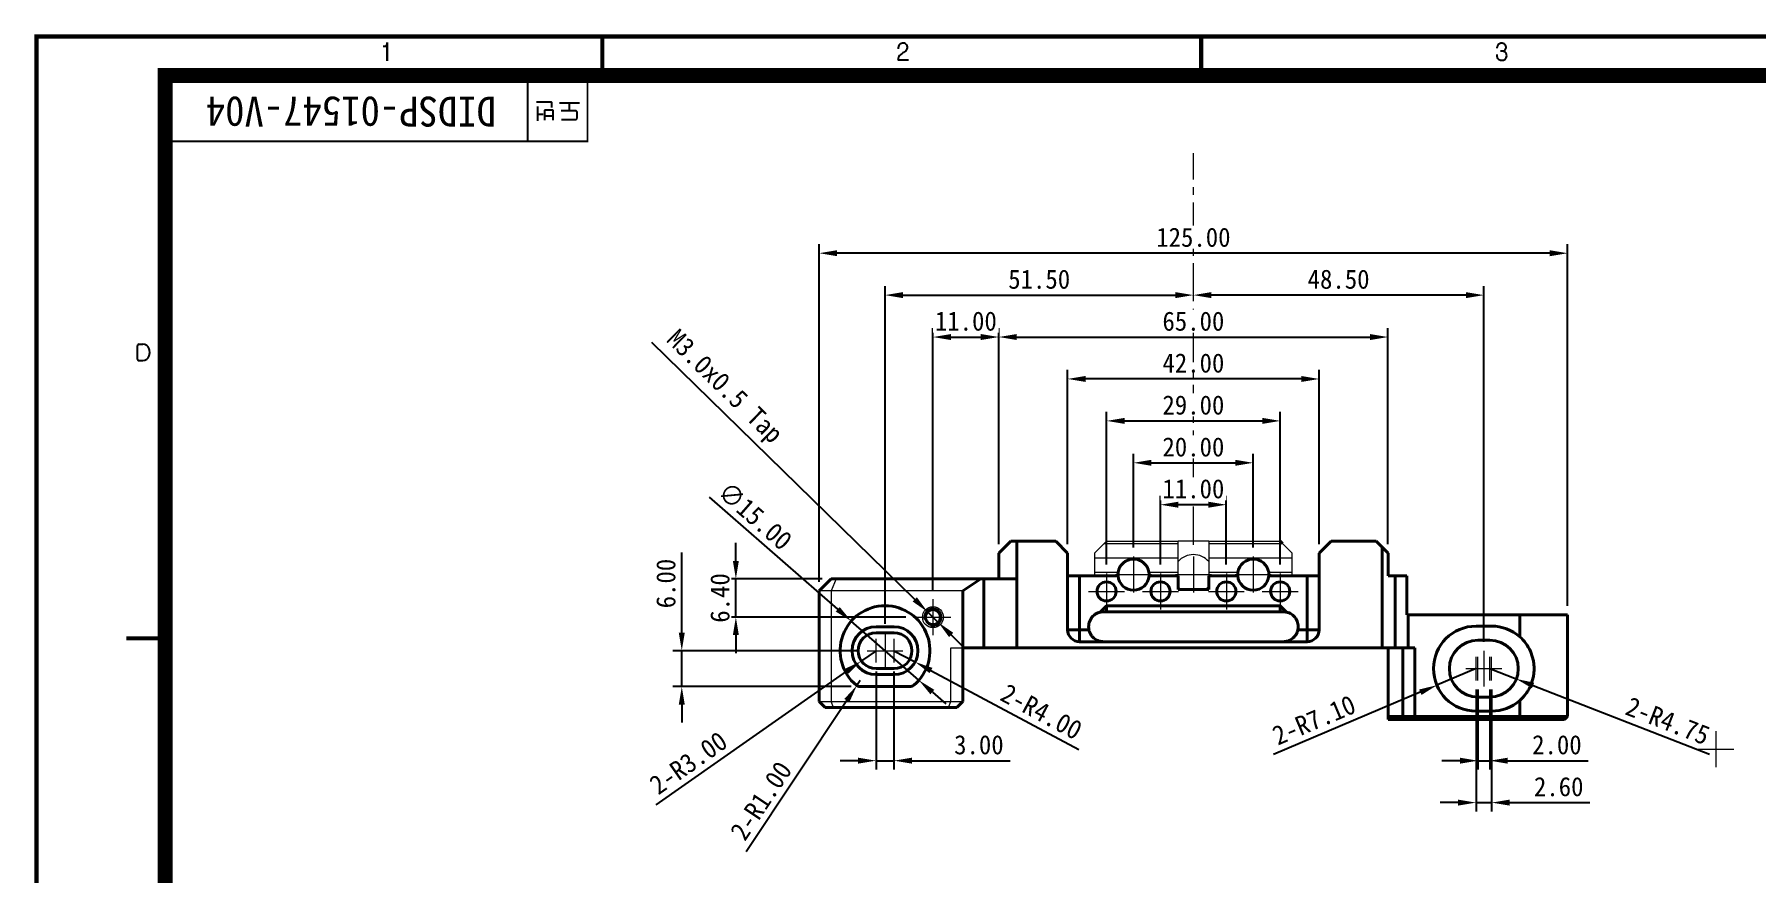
# Model space of a CAD drawing. Header units: millimetres. Extents: x 20 to 594, y 20 to 419.
# Drawn here: x 19.6 to 307.3, y 279.1 to 419.2 of the extents above; entities that cross this region are included whole.
import ezdxf

# ---------------------------------------------------------------- set-up
doc = ezdxf.new("R2010")
doc.units = ezdxf.units.MM
doc.linetypes.add('CENTERX2', pattern=[20.32, 12.7, -2.54, 2.54, -2.54])
doc.layers.get('0').update_dxf_attribs({"color": 6})
for name, color, linetype, lineweight in [('CENTER', 1, 'CENTERX2', 9), ('DIM', 2, 'Continuous', 9), ('OUTLINE', 3, 'Continuous', 40), ('숨은선', 253, 'Continuous', 20)]:
    doc.layers.add(name, color=color, linetype=linetype, lineweight=lineweight)
doc.styles.get("Standard").update_dxf_attribs({"font": '', "height": 3.2})
doc.styles.get('Standard').set_extended_font_data('GulimChe')
doc.dimstyles.new('척도 1배 - (x.xx)', dxfattribs={"dimtxt": 3.2, "dimasz": 3, "dimexe": 1.5, "dimexo": 1.5, "dimgap": 1, "dimtad": 1, "dimzin": 0, "dimdsep": 46, "dimtxsty": 'Standard', "dimcen": 0, "dimclrd": 2, "dimclre": 2, "dimclrt": 2, "dimadec": 0, "dimazin": 0, "dimtfac": 0.75, "dimtmove": 0, "dimatfit": 0, "dimfxl": 1, "dimtfill": 1, "dimtolj": 1, "dimtzin": 0, "dimarcsym": 0})

# ---------------------------------------------------------------- blocks, each defined once
blk = doc.blocks.new('A-2_규격도면_동인광학')
for p, q in [((57.91, 397.24), (58.16, 397.24)), ((58.57, 397.85), (58.57, 394.79)), ((58.57, 394.79), (58.57, 397.85)), ((143.94, 396.82), (143.94, 397.08)), ((243.95, 396.94), (243.95, 397.07)), ((143.86, 394.95), (145.61, 394.95)), ((144.8, 396.18), (144.7, 396.12)), ((145.14, 396.42), (144.8, 396.18)), ((145.22, 396.49), (145.14, 396.42)), ((244.86, 396.42), (244.47, 396.42)), ((244.86, 396.42), (244.87, 396.42)), ((82, 391.36), (82, 381.36)), ((85.87, 387.91), (83.48, 387.91)), ((83.73, 384.78), (83.73, 387.2)), ((84.63, 385.83), (83.73, 385.83)), ((84.81, 386.37), (84.81, 384.88)), ((86.28, 385.57), (84.81, 385.57)), ((86.07, 386.58), (84.99, 386.58)), ((86.06, 387), (86.06, 387.76)), ((86.28, 384.88), (86.28, 386.41)), ((90.69, 387.72), (87.36, 387.72)), ((90.02, 386.48), (87.64, 386.48)), ((89.03, 386.68), (89.03, 387.72)), ((90.27, 385.19), (90.27, 386.25)), ((87.68, 384.98), (90.05, 384.98)), ((16.84, 345), (16.84, 347.24)), ((17.07, 347.48), (17.76, 347.48))]:
    blk.add_line(p, q)
for points, const_width in [([(0, 0), (0, 398.86), (574, 398.86), (574, 0)], 0.7), ([(21.5, 6.5), (21.5, 392.36), (567.5, 392.36), (567.5, 6.5)], 2.5)]:
    blk.add_lwpolyline(points, close=True, dxfattribs=dict(const_width=const_width))
for points, const_width in [([(94.5, 398.86), (94.5, 391.69)], 0.7), ([(194.5, 398.86), (194.5, 391.69)], 0.7), ([(22.5, 381.36), (92, 381.36), (92, 391.36)], 0.3), ([(15, 298.36), (22.17, 298.36)], 0.7)]:
    blk.add_lwpolyline(points, dxfattribs=dict(const_width=const_width))
for centre, radius, start, end in [((58.16, 397.66), 0.418, 270, 351.8564), ((144.61, 397.08), 0.675, 135.3614, 180), ((144.53, 397.16), 0.56, 116.1126, 135.3614), ((144.71, 396.81), 0.951, 75.511, 116.1126), ((144.8, 397.19), 0.566, 52.7857, 75.511), ((144.7, 397.05), 0.74, 352.4081, 52.7857), ((144.58, 397.06), 0.862, 318.1085, 352.4081), ((244.63, 397.07), 0.682, 98.2529, 180), ((244.68, 396.73), 1.03, 75.0181, 98.2529), ((244.77, 397.07), 0.675, 44.0835, 75.0181), ((244.72, 397.12), 0.714, 307.7909, 348.3143), ((244.8, 397.1), 0.63, 348.3143, 44.0835), ((145.38, 394.91), 1.52, 161.3803, 178.4124), ((144.61, 395.17), 0.705, 132.8749, 161.3803), ((146.71, 392.9), 3.8, 121.9901, 132.8749), ((244.81, 395.7), 0.927, 169.7156, 200.2921), ((244.55, 395.6), 0.649, 200.2921, 239.5601), ((244.78, 395.99), 1.1, 239.5601, 270.0539), ((244.78, 395.57), 0.675, 270.0539, 309.2304), ((244.76, 397.06), 0.644, 278.5791, 307.7909), ((244.84, 395.75), 0.674, 69.434, 87.2286), ((244.82, 395.71), 0.712, 352.9335, 69.434), ((244.64, 395.74), 0.896, 309.2304, 352.9335), ((84.99, 386.4), 0.181, 90, 191.0214), ((85.9, 387.76), 0.157, 0, 104.5405), ((86.1, 386.41), 0.179, 0, 97.6654), ((90.04, 386.25), 0.23, 0, 93.1332), ((90.05, 385.19), 0.217, 270, 359.9617), ((17.07, 347.24), 0.234, 89.9627, 180), ((17.75, 345.88), 1.12, 270.2296, 341.2755), ((17.76, 346.37), 1.11, 18.7245, 90), ((17.03, 346.12), 1.88, 341.2755, 18.7245), ((17.08, 344.99), 0.241, 177.6028, 269.7704), ((17.42, 428.69), 83.93, 269.7704, 270.2296)]:
    blk.add_arc(centre, radius, start, end)
blk = doc.blocks.new('*D364')
at = {"layer": 'Defpoints', "color": 0, "ltscale": 0.5, "transparency": 16777216}
for p in [(192.2, 361.68), (192.2, 332.61), (234.2, 332.61)]:
    blk.add_point(p, dxfattribs=at)
at = {"layer": 'DIM', "color": 2, "lineweight": -2, "ltscale": 0.5, "transparency": 16777216}
for p, q in [((192.2, 334.11), (192.2, 363.18)), ((234.2, 334.11), (234.2, 363.18)), ((231.2, 361.68), (195.2, 361.68))]:
    blk.add_line(p, q, dxfattribs=at)
at = {"layer": 'DIM', "color": 2, "ltscale": 0.5, "transparency": 16777216}
for points in [[(195.2, 362.18), (195.2, 361.18), (192.2, 361.68)], [(231.2, 362.18), (231.2, 361.18), (234.2, 361.68)]]:
    blk.add_solid(points, dxfattribs=at)
at = {"layer": 'DIM', "color": 2, "ltscale": 0.5, "transparency": 16777216, "insert": (213.2, 364.32), "char_height": 3.2, "attachment_point": 5, "bg_fill": 3, "box_fill_scale": 1.1, "bg_fill_color": 256, "bg_fill_true_color": 13158600, "bg_fill_transparency": 0}
blk.add_mtext('\\A1;42.00', dxfattribs=at)
blk = doc.blocks.new('*D365')
at = {"layer": 'Defpoints', "color": 0, "ltscale": 0.5, "transparency": 16777216}
for p in [(223.2, 347.68), (203.2, 332.01), (223.2, 332.01)]:
    blk.add_point(p, dxfattribs=at)
at = {"layer": 'DIM', "color": 2, "lineweight": -2, "ltscale": 0.5, "transparency": 16777216}
for p, q in [((203.2, 333.51), (203.2, 349.18)), ((223.2, 333.51), (223.2, 349.18)), ((206.2, 347.68), (220.2, 347.68))]:
    blk.add_line(p, q, dxfattribs=at)
at = {"layer": 'DIM', "color": 2, "ltscale": 0.5, "transparency": 16777216}
for points in [[(206.2, 348.18), (206.2, 347.18), (203.2, 347.68)], [(220.2, 348.18), (220.2, 347.18), (223.2, 347.68)]]:
    blk.add_solid(points, dxfattribs=at)
at = {"layer": 'DIM', "color": 2, "ltscale": 0.5, "transparency": 16777216, "insert": (213.2, 350.31), "char_height": 3.2, "attachment_point": 5, "bg_fill": 3, "box_fill_scale": 1.1, "bg_fill_color": 256, "bg_fill_true_color": 13158600, "bg_fill_transparency": 0}
blk.add_mtext('\\A1;20.00', dxfattribs=at)
blk = doc.blocks.new('*D366')
at = {"layer": 'Defpoints', "color": 0, "ltscale": 0.5, "transparency": 16777216}
for p in [(227.7, 354.68), (198.7, 329.21), (227.7, 329.21)]:
    blk.add_point(p, dxfattribs=at)
at = {"layer": 'DIM', "color": 2, "lineweight": -2, "ltscale": 0.5, "transparency": 16777216}
for p, q in [((198.7, 330.71), (198.7, 356.18)), ((201.7, 354.68), (224.7, 354.68)), ((227.7, 330.71), (227.7, 356.18))]:
    blk.add_line(p, q, dxfattribs=at)
at = {"layer": 'DIM', "color": 2, "ltscale": 0.5, "transparency": 16777216}
for points in [[(201.7, 355.18), (201.7, 354.18), (198.7, 354.68)], [(224.7, 355.18), (224.7, 354.18), (227.7, 354.68)]]:
    blk.add_solid(points, dxfattribs=at)
at = {"layer": 'DIM', "color": 2, "ltscale": 0.5, "transparency": 16777216, "insert": (213.2, 357.31), "char_height": 3.2, "attachment_point": 5, "bg_fill": 3, "box_fill_scale": 1.1, "bg_fill_color": 256, "bg_fill_true_color": 13158600, "bg_fill_transparency": 0}
blk.add_mtext('\\A1;29.00', dxfattribs=at)
blk = doc.blocks.new('*D367')
at = {"layer": 'Defpoints', "color": 0, "ltscale": 0.5, "transparency": 16777216}
for p in [(207.7, 329.21), (218.7, 329.21)]:
    blk.add_point(p, dxfattribs=at)
at = {"layer": 'DIM', "color": 2, "lineweight": -2, "ltscale": 0.5, "transparency": 16777216}
for p, q in [((207.7, 330.71), (207.7, 342.18)), ((215.7, 340.68), (210.7, 340.68)), ((218.7, 330.71), (218.7, 342.18))]:
    blk.add_line(p, q, dxfattribs=at)
at = {"layer": 'DIM', "color": 2, "ltscale": 0.5, "transparency": 16777216}
for points in [[(210.7, 341.18), (210.7, 340.18), (207.7, 340.68)], [(215.7, 341.18), (215.7, 340.18), (218.7, 340.68)]]:
    blk.add_solid(points, dxfattribs=at)
at = {"layer": 'DIM', "color": 2, "ltscale": 0.5, "transparency": 16777216, "insert": (213.2, 343.32), "char_height": 3.2, "attachment_point": 5, "bg_fill": 3, "box_fill_scale": 1.1, "bg_fill_color": 256, "bg_fill_true_color": 13158600, "bg_fill_transparency": 0}
blk.add_mtext('\\A1;11.00', dxfattribs=at)
at = {"layer": 'Defpoints', "color": 0, "ltscale": 0.5, "transparency": 16777216}
blk.add_point((207.7, 340.68), dxfattribs=at)
blk = doc.blocks.new('*D368')
at = {"layer": 'Defpoints', "color": 0, "ltscale": 0.5, "transparency": 16777216}
for p in [(245.7, 368.68), (180.7, 332.61), (245.7, 332.61)]:
    blk.add_point(p, dxfattribs=at)
at = {"layer": 'DIM', "color": 2, "lineweight": -2, "ltscale": 0.5, "transparency": 16777216}
for p, q in [((180.7, 334.11), (180.7, 370.18)), ((183.7, 368.68), (242.7, 368.68)), ((245.7, 334.11), (245.7, 370.18))]:
    blk.add_line(p, q, dxfattribs=at)
at = {"layer": 'DIM', "color": 2, "ltscale": 0.5, "transparency": 16777216}
for points in [[(183.7, 369.18), (183.7, 368.18), (180.7, 368.68)], [(242.7, 369.18), (242.7, 368.18), (245.7, 368.68)]]:
    blk.add_solid(points, dxfattribs=at)
at = {"layer": 'DIM', "color": 2, "ltscale": 0.5, "transparency": 16777216, "insert": (213.2, 371.31), "char_height": 3.2, "attachment_point": 5, "bg_fill": 3, "box_fill_scale": 1.1, "bg_fill_color": 256, "bg_fill_true_color": 13158600, "bg_fill_transparency": 0}
blk.add_mtext('\\A1;65.00', dxfattribs=at)
blk = doc.blocks.new('*D369')
at = {"layer": 'Defpoints', "color": 0, "ltscale": 0.5, "transparency": 16777216}
for p in [(150.7, 382.68), (150.7, 326.31), (275.7, 322.31)]:
    blk.add_point(p, dxfattribs=at)
at = {"layer": 'DIM', "color": 2, "lineweight": -2, "ltscale": 0.5, "transparency": 16777216}
for p, q in [((150.7, 327.81), (150.7, 384.18)), ((272.7, 382.68), (153.7, 382.68)), ((275.7, 323.81), (275.7, 384.18))]:
    blk.add_line(p, q, dxfattribs=at)
at = {"layer": 'DIM', "color": 2, "ltscale": 0.5, "transparency": 16777216}
for points in [[(153.7, 383.18), (153.7, 382.18), (150.7, 382.68)], [(272.7, 383.18), (272.7, 382.18), (275.7, 382.68)]]:
    blk.add_solid(points, dxfattribs=at)
at = {"layer": 'DIM', "color": 2, "ltscale": 0.5, "transparency": 16777216, "insert": (213.2, 385.32), "char_height": 3.2, "attachment_point": 5, "bg_fill": 3, "box_fill_scale": 1.1, "bg_fill_color": 256, "bg_fill_true_color": 13158600, "bg_fill_transparency": 0}
blk.add_mtext('\\A1;125.00', dxfattribs=at)
blk = doc.blocks.new('*D370')
at = {"layer": 'Defpoints', "color": 0, "ltscale": 0.5, "transparency": 16777216}
for p in [(213.2, 375.68), (213.2, 375.68), (161.7, 319.31)]:
    blk.add_point(p, dxfattribs=at)
at = {"layer": 'DIM', "color": 2, "lineweight": -2, "ltscale": 0.5, "transparency": 16777216}
for p, q in [((161.7, 320.81), (161.7, 377.18)), ((164.7, 375.68), (210.2, 375.68))]:
    blk.add_line(p, q, dxfattribs=at)
at = {"layer": 'DIM', "color": 2, "ltscale": 0.5, "transparency": 16777216}
for points in [[(164.7, 376.18), (164.7, 375.18), (161.7, 375.68)], [(210.2, 376.18), (210.2, 375.18), (213.2, 375.68)]]:
    blk.add_solid(points, dxfattribs=at)
at = {"layer": 'DIM', "color": 2, "ltscale": 0.5, "transparency": 16777216, "insert": (187.45, 378.32), "char_height": 3.2, "attachment_point": 5, "bg_fill": 3, "box_fill_scale": 1.1, "bg_fill_color": 256, "bg_fill_true_color": 13158600, "bg_fill_transparency": 0}
blk.add_mtext('\\A1;51.50', dxfattribs=at)
blk = doc.blocks.new('*D371')
at = {"layer": 'Defpoints', "color": 0, "ltscale": 0.5, "transparency": 16777216}
for p in [(213.2, 375.68), (213.2, 375.68), (261.7, 316.31)]:
    blk.add_point(p, dxfattribs=at)
at = {"layer": 'DIM', "color": 2, "lineweight": -2, "ltscale": 0.5, "transparency": 16777216}
for p, q in [((261.7, 317.81), (261.7, 377.18)), ((258.7, 375.68), (216.2, 375.68))]:
    blk.add_line(p, q, dxfattribs=at)
at = {"layer": 'DIM', "color": 2, "ltscale": 0.5, "transparency": 16777216}
for points in [[(216.2, 376.18), (216.2, 375.18), (213.2, 375.68)], [(258.7, 376.18), (258.7, 375.18), (261.7, 375.68)]]:
    blk.add_solid(points, dxfattribs=at)
at = {"layer": 'DIM', "color": 2, "ltscale": 0.5, "transparency": 16777216, "insert": (237.45, 378.32), "char_height": 3.2, "attachment_point": 5, "bg_fill": 3, "box_fill_scale": 1.1, "bg_fill_color": 256, "bg_fill_true_color": 13158600, "bg_fill_transparency": 0}
blk.add_mtext('\\A1;48.50', dxfattribs=at)
blk = doc.blocks.new('*D372')
at = {"layer": 'Defpoints', "color": 0, "ltscale": 0.5, "transparency": 16777216}
for p in [(260.7, 311.31), (262.7, 311.31), (262.7, 297.94)]:
    blk.add_point(p, dxfattribs=at)
at = {"layer": 'DIM', "color": 2, "lineweight": -2, "ltscale": 0.5, "transparency": 16777216}
for p, q in [((260.7, 309.81), (260.7, 296.44)), ((262.7, 309.81), (262.7, 296.44)), ((257.7, 297.94), (254.7, 297.94)), ((260.7, 297.94), (262.7, 297.94)), ((265.7, 297.94), (279.12, 297.94))]:
    blk.add_line(p, q, dxfattribs=at)
at = {"layer": 'DIM', "color": 2, "ltscale": 0.5, "transparency": 16777216}
for points in [[(257.7, 298.44), (257.7, 297.44), (260.7, 297.94)], [(265.7, 298.44), (265.7, 297.44), (262.7, 297.94)]]:
    blk.add_solid(points, dxfattribs=at)
at = {"layer": 'DIM', "color": 2, "ltscale": 0.5, "transparency": 16777216, "insert": (273.91, 300.58), "char_height": 3.2, "attachment_point": 5, "bg_fill": 3, "box_fill_scale": 1.1, "bg_fill_color": 256, "bg_fill_true_color": 13158600, "bg_fill_transparency": 0}
blk.add_mtext('\\A1;2.00', dxfattribs=at)
blk = doc.blocks.new('*D373')
at = {"layer": 'Defpoints', "color": 0, "ltscale": 0.5, "transparency": 16777216}
for p in [(160.2, 314.31), (163.2, 314.31), (160.2, 297.94)]:
    blk.add_point(p, dxfattribs=at)
at = {"layer": 'DIM', "color": 2, "lineweight": -2, "ltscale": 0.5, "transparency": 16777216}
for p, q in [((160.2, 312.81), (160.2, 296.44)), ((163.2, 312.81), (163.2, 296.44)), ((157.2, 297.94), (154.2, 297.94)), ((160.2, 297.94), (163.2, 297.94)), ((166.2, 297.94), (182.58, 297.94))]:
    blk.add_line(p, q, dxfattribs=at)
at = {"layer": 'DIM', "color": 2, "ltscale": 0.5, "transparency": 16777216}
for points in [[(157.2, 298.44), (157.2, 297.44), (160.2, 297.94)], [(166.2, 298.44), (166.2, 297.44), (163.2, 297.94)]]:
    blk.add_solid(points, dxfattribs=at)
at = {"layer": 'DIM', "color": 2, "ltscale": 0.5, "transparency": 16777216, "insert": (177.38, 300.58), "char_height": 3.2, "attachment_point": 5, "bg_fill": 3, "box_fill_scale": 1.1, "bg_fill_color": 256, "bg_fill_true_color": 13158600, "bg_fill_transparency": 0}
blk.add_mtext('\\A1;3.00', dxfattribs=at)
blk = doc.blocks.new('*D374')
at = {"layer": 'Defpoints', "color": 0, "ltscale": 0.5, "transparency": 16777216}
for p in [(262.7, 313.31), (267.13, 311.59)]:
    blk.add_point(p, dxfattribs=at)
at = {"layer": 'DIM', "color": 2, "lineweight": -2, "ltscale": 0.5, "transparency": 16777216}
for p, q in [((262.7, 313.31), (267.13, 311.59)), ((269.93, 310.5), (299.37, 299.04))]:
    blk.add_line(p, q, dxfattribs=at)
at = {"layer": 'DIM', "color": 2, "ltscale": 0.5, "transparency": 16777216}
blk.add_solid([(270.11, 310.96), (269.74, 310.03), (267.13, 311.59)], dxfattribs=at)
at = {"layer": 'DIM', "color": 2, "ltscale": 0.5, "transparency": 16777216, "insert": (292.42, 304.58), "char_height": 3.2, "attachment_point": 5, "rotation": 338.7324, "bg_fill": 3, "box_fill_scale": 1.1, "bg_fill_color": 256, "bg_fill_true_color": 13158600, "bg_fill_transparency": 0}
blk.add_mtext('\\A1;2-R4.75', dxfattribs=at)
blk = doc.blocks.new('*D375')
at = {"layer": 'Defpoints', "color": 0, "ltscale": 0.5, "transparency": 16777216}
for p in [(260.4, 313.31), (253.87, 310.54)]:
    blk.add_point(p, dxfattribs=at)
at = {"layer": 'DIM', "color": 2, "lineweight": -2, "ltscale": 0.5, "transparency": 16777216}
for p, q in [((260.4, 313.31), (253.87, 310.54)), ((251.1, 309.37), (226.57, 298.97))]:
    blk.add_line(p, q, dxfattribs=at)
at = {"layer": 'DIM', "color": 2, "ltscale": 0.5, "transparency": 16777216}
blk.add_solid([(250.91, 309.83), (251.3, 308.91), (253.87, 310.54)], dxfattribs=at)
at = {"layer": 'DIM', "color": 2, "ltscale": 0.5, "transparency": 16777216, "insert": (233.34, 304.72), "char_height": 3.2, "attachment_point": 5, "rotation": 22.958, "bg_fill": 3, "box_fill_scale": 1.1, "bg_fill_color": 256, "bg_fill_true_color": 13158600, "bg_fill_transparency": 0}
blk.add_mtext('\\A1;2-R7.10', dxfattribs=at)
blk = doc.blocks.new('*D376')
at = {"layer": 'Defpoints', "color": 0, "ltscale": 0.5, "transparency": 16777216}
for p in [(260.4, 311.31), (263, 311.31), (263, 290.94)]:
    blk.add_point(p, dxfattribs=at)
at = {"layer": 'DIM', "color": 2, "lineweight": -2, "ltscale": 0.5, "transparency": 16777216}
for p, q in [((260.4, 309.81), (260.4, 289.44)), ((263, 309.81), (263, 289.44)), ((257.4, 290.94), (254.4, 290.94)), ((260.4, 290.94), (263, 290.94)), ((266, 290.94), (279.42, 290.94))]:
    blk.add_line(p, q, dxfattribs=at)
at = {"layer": 'DIM', "color": 2, "ltscale": 0.5, "transparency": 16777216}
for points in [[(257.4, 291.44), (257.4, 290.44), (260.4, 290.94)], [(266, 291.44), (266, 290.44), (263, 290.94)]]:
    blk.add_solid(points, dxfattribs=at)
at = {"layer": 'DIM', "color": 2, "ltscale": 0.5, "transparency": 16777216, "insert": (274.21, 293.58), "char_height": 3.2, "attachment_point": 5, "bg_fill": 3, "box_fill_scale": 1.1, "bg_fill_color": 256, "bg_fill_true_color": 13158600, "bg_fill_transparency": 0}
blk.add_mtext('\\A1;2.60', dxfattribs=at)
blk = doc.blocks.new('*D377')
at = {"layer": 'Defpoints', "color": 0, "ltscale": 0.5, "transparency": 16777216}
for p in [(163.2, 316.31), (166.73, 314.42)]:
    blk.add_point(p, dxfattribs=at)
at = {"layer": 'DIM', "color": 2, "lineweight": -2, "ltscale": 0.5, "transparency": 16777216}
for p, q in [((163.2, 316.31), (166.73, 314.42)), ((169.37, 313), (194.05, 299.78))]:
    blk.add_line(p, q, dxfattribs=at)
at = {"layer": 'DIM', "color": 2, "ltscale": 0.5, "transparency": 16777216}
blk.add_solid([(169.61, 313.44), (169.14, 312.56), (166.73, 314.42)], dxfattribs=at)
at = {"layer": 'DIM', "color": 2, "ltscale": 0.5, "transparency": 16777216, "insert": (187.83, 306.12), "char_height": 3.2, "attachment_point": 5, "rotation": 331.8261, "bg_fill": 3, "box_fill_scale": 1.1, "bg_fill_color": 256, "bg_fill_true_color": 13158600, "bg_fill_transparency": 0}
blk.add_mtext('\\A1;2-R4.00', dxfattribs=at)
blk = doc.blocks.new('*D378')
at = {"layer": 'Defpoints', "color": 0, "ltscale": 0.5, "transparency": 16777216}
for p in [(157.75, 314.59), (160.2, 316.31)]:
    blk.add_point(p, dxfattribs=at)
at = {"layer": 'DIM', "color": 2, "lineweight": -2, "ltscale": 0.5, "transparency": 16777216}
for p, q in [((160.2, 316.31), (157.75, 314.59)), ((155.29, 312.86), (123.43, 290.54))]:
    blk.add_line(p, q, dxfattribs=at)
at = {"layer": 'DIM', "color": 2, "ltscale": 0.5, "transparency": 16777216}
blk.add_solid([(155, 313.27), (155.58, 312.46), (157.75, 314.59)], dxfattribs=at)
at = {"layer": 'DIM', "color": 2, "ltscale": 0.5, "transparency": 16777216, "insert": (128.86, 297.57), "char_height": 3.2, "attachment_point": 5, "rotation": 35.0244, "bg_fill": 3, "box_fill_scale": 1.1, "bg_fill_color": 256, "bg_fill_true_color": 13158600, "bg_fill_transparency": 0}
blk.add_mtext('\\A1;2-R3.00', dxfattribs=at)
blk = doc.blocks.new('*D379')
at = {"layer": 'Defpoints', "color": 0, "ltscale": 0.5, "transparency": 16777216}
for p in [(156.06, 321.25), (167.35, 311.37)]:
    blk.add_point(p, dxfattribs=at)
at = {"layer": 'DIM', "color": 2, "lineweight": -2, "ltscale": 0.5, "transparency": 16777216}
for p, q in [((153.8, 323.22), (132.37, 341.96)), ((167.35, 311.37), (156.06, 321.25)), ((169.61, 309.4), (171.86, 307.42))]:
    blk.add_line(p, q, dxfattribs=at)
at = {"layer": 'DIM', "color": 2, "ltscale": 0.5, "transparency": 16777216}
for points in [[(154.13, 323.6), (153.47, 322.84), (156.06, 321.25)], [(169.94, 309.77), (169.28, 309.02), (167.35, 311.37)]]:
    blk.add_solid(points, dxfattribs=at)
at = {"layer": 'DIM', "color": 2, "ltscale": 0.5, "transparency": 16777216, "insert": (140, 338.8), "char_height": 3.2, "attachment_point": 5, "rotation": 318.8253, "bg_fill": 3, "box_fill_scale": 1.1, "bg_fill_color": 256, "bg_fill_true_color": 13158600, "bg_fill_transparency": 0}
blk.add_mtext('\\A1;∅15.00', dxfattribs=at)
blk = doc.blocks.new('*D380')
at = {"layer": 'Defpoints', "color": 0, "ltscale": 0.5, "transparency": 16777216}
for p in [(127.76, 316.31), (158.7, 316.31), (157.55, 310.31)]:
    blk.add_point(p, dxfattribs=at)
at = {"layer": 'DIM', "color": 2, "lineweight": -2, "ltscale": 0.5, "transparency": 16777216}
for p, q in [((127.76, 319.31), (127.76, 332.73)), ((157.2, 316.31), (126.26, 316.31)), ((127.76, 310.31), (127.76, 316.31)), ((156.05, 310.31), (126.26, 310.31)), ((127.76, 307.31), (127.76, 304.31))]:
    blk.add_line(p, q, dxfattribs=at)
at = {"layer": 'DIM', "color": 2, "ltscale": 0.5, "transparency": 16777216}
for points in [[(127.26, 319.31), (128.26, 319.31), (127.76, 316.31)], [(127.26, 307.31), (128.26, 307.31), (127.76, 310.31)]]:
    blk.add_solid(points, dxfattribs=at)
at = {"layer": 'DIM', "color": 2, "ltscale": 0.5, "transparency": 16777216, "insert": (125.12, 327.52), "char_height": 3.2, "attachment_point": 5, "rotation": 90, "bg_fill": 3, "box_fill_scale": 1.1, "bg_fill_color": 256, "bg_fill_true_color": 13158600, "bg_fill_transparency": 0}
blk.add_mtext('\\A1;6.00', dxfattribs=at)
blk = doc.blocks.new('*D381')
at = {"layer": 'Defpoints', "color": 0, "ltscale": 0.5, "transparency": 16777216}
for p in [(157.55, 311.31), (156.99, 310.48)]:
    blk.add_point(p, dxfattribs=at)
at = {"layer": 'DIM', "color": 2, "lineweight": -2, "ltscale": 0.5, "transparency": 16777216}
for p, q in [((157.55, 311.31), (156.99, 310.48)), ((155.33, 307.98), (138.5, 282.73))]:
    blk.add_line(p, q, dxfattribs=at)
at = {"layer": 'DIM', "color": 2, "ltscale": 0.5, "transparency": 16777216}
blk.add_solid([(154.91, 308.26), (155.75, 307.7), (156.99, 310.48)], dxfattribs=at)
at = {"layer": 'DIM', "color": 2, "ltscale": 0.5, "transparency": 16777216, "insert": (141, 291.25), "char_height": 3.2, "attachment_point": 5, "rotation": 56.3037, "bg_fill": 3, "box_fill_scale": 1.1, "bg_fill_color": 256, "bg_fill_true_color": 13158600, "bg_fill_transparency": 0}
blk.add_mtext('\\A1;2-R1.00', dxfattribs=at)
blk = doc.blocks.new('*D342')
at = {"layer": 'Defpoints', "color": 0, "ltscale": 0.5, "transparency": 16777216}
for p in [(180.7, 332.61), (169.7, 324.91)]:
    blk.add_point(p, dxfattribs=at)
at = {"layer": 'DIM', "color": 2, "lineweight": -2, "ltscale": 0.5, "transparency": 16777216}
for p, q in [((169.7, 326.41), (169.7, 370.18)), ((172.7, 368.68), (177.7, 368.68)), ((180.7, 334.11), (180.7, 370.18))]:
    blk.add_line(p, q, dxfattribs=at)
at = {"layer": 'DIM', "color": 2, "ltscale": 0.5, "transparency": 16777216}
for points in [[(172.7, 369.18), (172.7, 368.18), (169.7, 368.68)], [(177.7, 369.18), (177.7, 368.18), (180.7, 368.68)]]:
    blk.add_solid(points, dxfattribs=at)
at = {"layer": 'DIM', "color": 2, "ltscale": 0.5, "transparency": 16777216, "insert": (175.2, 371.32), "char_height": 3.2, "attachment_point": 5, "bg_fill": 3, "box_fill_scale": 1.1, "bg_fill_color": 256, "bg_fill_true_color": 13158600, "bg_fill_transparency": 0}
blk.add_mtext('\\A1;11.00', dxfattribs=at)
at = {"layer": 'Defpoints', "color": 0, "ltscale": 0.5, "transparency": 16777216}
blk.add_point((180.7, 368.68), dxfattribs=at)
blk = doc.blocks.new('*D343')
at = {"layer": 'Defpoints', "color": 0, "ltscale": 0.5, "transparency": 16777216}
for p in [(152.7, 328.31), (166.7, 321.91)]:
    blk.add_point(p, dxfattribs=at)
at = {"layer": 'DIM', "color": 2, "lineweight": -2, "ltscale": 0.5, "transparency": 16777216}
for p, q in [((136.79, 331.31), (136.79, 334.31)), ((151.2, 328.31), (135.29, 328.31)), ((136.79, 321.91), (136.79, 328.31)), ((165.2, 321.91), (135.29, 321.91)), ((136.79, 318.91), (136.79, 315.91))]:
    blk.add_line(p, q, dxfattribs=at)
at = {"layer": 'DIM', "color": 2, "ltscale": 0.5, "transparency": 16777216}
for points in [[(136.29, 331.31), (137.29, 331.31), (136.79, 328.31)], [(136.29, 318.91), (137.29, 318.91), (136.79, 321.91)]]:
    blk.add_solid(points, dxfattribs=at)
at = {"layer": 'DIM', "color": 2, "ltscale": 0.5, "transparency": 16777216, "insert": (134.15, 325.11), "char_height": 3.2, "attachment_point": 5, "rotation": 90, "bg_fill": 3, "box_fill_scale": 1.1, "bg_fill_color": 256, "bg_fill_true_color": 13158600, "bg_fill_transparency": 0}
blk.add_mtext('\\A1;6.40', dxfattribs=at)
at = {"layer": 'Defpoints', "color": 0, "ltscale": 0.5, "transparency": 16777216}
blk.add_point((136.79, 328.31), dxfattribs=at)
blk = doc.blocks.new('*D358')
at = {"layer": 'Defpoints', "color": 0, "ltscale": 0.5, "transparency": 16777216}
for p in [(168.81, 322.78), (170.6, 321.03)]:
    blk.add_point(p, dxfattribs=at)
at = {"layer": 'DIM', "color": 2, "lineweight": -2, "ltscale": 0.5, "transparency": 16777216}
for p, q in [((166.66, 324.88), (122.74, 367.79)), ((170.6, 321.03), (168.81, 322.78)), ((172.74, 318.94), (174.89, 316.84))]:
    blk.add_line(p, q, dxfattribs=at)
at = {"layer": 'DIM', "color": 2, "ltscale": 0.5, "transparency": 16777216}
for points in [[(167.01, 325.24), (166.31, 324.52), (168.81, 322.78)], [(173.09, 319.3), (172.39, 318.58), (170.6, 321.03)]]:
    blk.add_solid(points, dxfattribs=at)
at = {"layer": 'DIM', "color": 2, "ltscale": 0.5, "transparency": 16777216, "insert": (134.71, 360.17), "char_height": 3.2, "attachment_point": 5, "rotation": 315.6672, "bg_fill": 3, "box_fill_scale": 1.1, "bg_fill_color": 256, "bg_fill_true_color": 13158600, "bg_fill_transparency": 0}
blk.add_mtext('\\A1;M3.0x0.5 Tap', dxfattribs=at)

msp = doc.modelspace()

# ---------------------------------------------------------------- linework, layer by layer
at = {"layer": 'CENTER', "ltscale": 0.5}
for p, q in [((203.203, 332.008), (203.203, 326.008)), ((213.203, 332.008), (213.203, 326.008)), ((223.203, 332.008), (223.203, 326.008)), ((198.703, 329.208), (198.703, 323.208)), ((200.203, 329.008), (206.203, 329.008)), ((207.703, 329.208), (207.703, 323.208)), ((210.203, 329.008), (216.203, 329.008)), ((218.703, 329.208), (218.703, 323.208)), ((220.203, 329.008), (226.203, 329.008)), ((227.703, 329.208), (227.703, 323.208)), ((195.703, 326.208), (201.703, 326.208)), ((204.703, 326.208), (210.703, 326.208)), ((215.703, 326.208), (221.703, 326.208)), ((224.703, 326.208), (230.703, 326.208)), ((169.703, 324.908), (169.703, 318.908)), ((161.703, 319.308), (161.703, 313.308)), ((166.703, 321.908), (172.703, 321.908)), ((158.703, 316.308), (164.703, 316.308)), ((261.703, 316.308), (261.703, 310.308)), ((258.703, 313.308), (264.703, 313.308)), ((300.452, 302.858), (300.452, 296.858)), ((297.452, 299.858), (303.452, 299.858))]:
    msp.add_line(p, q, dxfattribs=at)
at = {"layer": 'DIM'}
msp.add_arc((169.703, 321.908), 1.5, 255, 195, dxfattribs=at)
at = {"layer": 'OUTLINE'}
for p, q in [((182.703, 334.608), (180.703, 332.608)), ((182.703, 334.608), (183.703, 334.608)), ((183.703, 334.608), (183.703, 328.808)), ((190.203, 334.608), (183.703, 334.608)), ((192.203, 332.608), (190.203, 334.608)), ((228.103, 334.208), (227.703, 334.608)), ((236.203, 334.608), (234.203, 332.608)), ((243.703, 334.608), (236.203, 334.608)), ((244.703, 333.608), (243.703, 334.608)), ((180.703, 328.308), (180.703, 332.608)), ((192.203, 332.608), (192.203, 319.808)), ((234.203, 319.808), (234.203, 332.608)), ((244.703, 316.808), (244.703, 333.608)), ((245.703, 332.608), (244.703, 333.608)), ((245.703, 332.608), (245.703, 328.808)), ((152.703, 328.308), (150.703, 326.308)), ((152.703, 328.308), (153.531, 328.308)), ((153.531, 328.308), (177.703, 328.308)), ((177.703, 328.308), (174.703, 326.308)), ((178.184, 328.308), (177.703, 328.308)), ((178.184, 316.808), (178.184, 328.308)), ((178.184, 328.308), (183.703, 328.308)), ((183.703, 328.808), (183.703, 328.308)), ((183.703, 328.808), (183.731, 328.808)), ((183.731, 328.808), (183.731, 316.808)), ((192.203, 328.808), (194.203, 328.808)), ((194.203, 328.808), (194.203, 319.808)), ((194.203, 328.808), (200.611, 328.808)), ((205.795, 328.808), (210.653, 328.808)), ((210.653, 326.508), (210.653, 328.808)), ((215.753, 328.808), (220.611, 328.808)), ((215.753, 328.808), (215.753, 326.508)), ((225.795, 328.808), (232.203, 328.808)), ((232.203, 319.808), (232.203, 328.808)), ((232.203, 328.808), (234.203, 328.808)), ((245.703, 328.808), (246.883, 328.808)), ((246.883, 316.808), (246.883, 328.808)), ((246.883, 328.808), (248.862, 328.808)), ((248.862, 328.808), (248.862, 322.308)), ((150.703, 307.808), (150.703, 326.308)), ((174.703, 316.808), (174.703, 326.308)), ((210.653, 326.508), (215.753, 326.508)), ((197.703, 322.808), (198.703, 323.808)), ((197.703, 322.758), (197.703, 322.808)), ((197.703, 322.808), (198.203, 322.808)), ((198.203, 322.808), (198.703, 322.808)), ((227.703, 323.808), (198.703, 323.808)), ((198.703, 322.808), (198.703, 323.808)), ((227.703, 322.808), (198.703, 322.808)), ((227.703, 323.808), (228.703, 322.808)), ((227.703, 322.808), (227.703, 323.808)), ((227.703, 322.808), (228.203, 322.808)), ((228.203, 322.808), (228.703, 322.808)), ((228.703, 322.808), (228.703, 322.758)), ((248.862, 322.308), (249.062, 322.308)), ((249.062, 322.308), (249.062, 316.808)), ((249.062, 322.308), (267.703, 322.308)), ((267.703, 318.63), (267.703, 322.308)), ((275.703, 322.308), (267.703, 322.308)), ((275.703, 322.308), (275.703, 305.308)), ((160.203, 320.308), (163.203, 320.308)), ((160.203, 319.308), (163.203, 319.308)), ((192.203, 319.808), (194.203, 319.808)), ((194.203, 317.808), (194.203, 319.808)), ((194.203, 319.808), (195.754, 319.808)), ((230.653, 319.808), (232.203, 319.808)), ((232.203, 319.808), (232.203, 317.808)), ((232.203, 319.808), (234.203, 319.808)), ((260.403, 320.408), (263.003, 320.408)), ((178.184, 316.808), (174.703, 316.808)), ((174.703, 316.808), (174.703, 307.808)), ((183.731, 316.808), (178.184, 316.808)), ((244.703, 316.808), (183.731, 316.808)), ((232.203, 317.808), (194.203, 317.808)), ((244.703, 316.808), (246.883, 316.808)), ((245.703, 305.308), (245.703, 316.808)), ((249.062, 316.808), (246.883, 316.808)), ((248.203, 305.308), (248.203, 316.808)), ((250.203, 316.808), (249.062, 316.808)), ((250.203, 305.308), (250.203, 316.808)), ((262.703, 318.058), (260.703, 318.058)), ((163.203, 313.308), (160.203, 313.308)), ((163.203, 312.308), (160.203, 312.308)), ((151.703, 306.808), (150.703, 307.808)), ((157.55, 310.308), (165.856, 310.308)), ((173.703, 306.808), (174.703, 307.808)), ((260.703, 308.558), (262.703, 308.558)), ((267.703, 305.308), (267.703, 307.987)), ((153.117, 306.808), (151.703, 306.808)), ((172.289, 306.808), (153.117, 306.808)), ((173.703, 306.808), (172.289, 306.808)), ((245.703, 305.308), (248.203, 305.308)), ((245.703, 304.808), (245.703, 305.308)), ((248.203, 305.308), (250.203, 305.308)), ((248.203, 305.308), (248.203, 304.808)), ((250.203, 305.308), (267.703, 305.308)), ((250.203, 305.308), (250.703, 304.808)), ((263.003, 306.208), (260.403, 306.208)), ((267.703, 305.308), (275.703, 305.308)), ((267.703, 305.308), (267.703, 304.808)), ((275.703, 305.308), (275.203, 304.808)), ((248.203, 304.808), (245.703, 304.808)), ((250.703, 304.808), (248.203, 304.808)), ((267.703, 304.808), (250.703, 304.808)), ((275.203, 304.808), (267.703, 304.808))]:
    msp.add_line(p, q, dxfattribs=at)
at = {"layer": 'OUTLINE', "flags": 128}
for points in [[(210.973, 326.508), (210.772, 326.704), (210.653, 326.836)], [(215.753, 326.836), (215.634, 326.704), (215.433, 326.508)]]:
    msp.add_lwpolyline(points, dxfattribs=at)
at = {"layer": 'OUTLINE'}
for centre, radius in [((198.703, 326.208), 1.6), ((207.703, 326.208), 1.6), ((218.703, 326.208), 1.6), ((227.703, 326.208), 1.6), ((169.703, 321.908), 1.25)]:
    msp.add_circle(centre, radius, dxfattribs=at)
for centre, radius, start, end in [((203.203, 329.008), 2.6, 8.84988, 171.15012), ((223.203, 329.008), 2.6, 8.84988, 171.15012), ((203.203, 329.008), 2.6, 171.15012, 184.41173), ((203.203, 329.008), 2.6, 184.41173, 355.58827), ((203.203, 329.008), 2.6, 355.58827, 8.84988), ((223.203, 329.008), 2.6, 171.15012, 184.41173), ((223.203, 329.008), 2.6, 184.41173, 355.58827), ((223.203, 329.008), 2.6, 355.58827, 8.84988), ((161.703, 316.308), 7.5, 309.71514, 230.28486), ((198.203, 320.308), 2.5, 101.53696, 191.53696), ((228.203, 320.308), 2.5, 348.46304, 78.46304), ((160.203, 316.308), 4, 90, 270), ((160.203, 316.308), 3, 90, 270), ((163.203, 316.308), 4, 270, 90), ((163.203, 316.308), 3, 270, 90), ((194.203, 319.808), 2, 180, 270), ((232.203, 319.808), 2, 270, 0), ((260.403, 313.308), 7.1, 90, 270), ((263.003, 313.308), 7.1, 48.54957, 90), ((260.703, 313.308), 4.75, 90, 270), ((262.703, 313.308), 4.75, 270, 90), ((157.55, 311.308), 1, 230.28486, 270), ((165.856, 311.308), 1, 270, 309.71514), ((263.003, 313.308), 7.1, 270, 311.45043)]:
    msp.add_arc(centre, radius, start, end, dxfattribs=at)
for points, knots in [([(198.203, 322.808), (198.127, 322.808), (198.058, 322.805), (197.934, 322.795), (197.881, 322.788), (197.75, 322.769), (197.703, 322.758), (197.703, 322.758)], [0, 0, 0, 0, 0.25, 0.25, 0.5, 0.5, 1, 1, 1, 1]), ([(228.703, 322.758), (228.703, 322.758), (228.656, 322.769), (228.483, 322.794), (228.356, 322.808), (228.203, 322.808)], [0, 0, 0, 0, 0.5, 0.5, 1, 1, 1, 1]), ([(195.754, 319.808), (195.788, 319.641), (195.838, 319.482), (195.967, 319.178), (196.046, 319.036), (196.221, 318.777), (196.318, 318.659), (196.523, 318.451), (196.631, 318.36), (196.856, 318.198), (196.974, 318.128), (197.211, 318.01), (197.331, 317.962), (197.698, 317.847), (197.952, 317.808), (198.203, 317.808)], [0, 0, 0, 0, 0.125, 0.125, 0.25, 0.25, 0.375, 0.375, 0.5, 0.5, 0.625, 0.625, 0.75, 0.75, 1, 1, 1, 1]), ([(230.653, 319.808), (230.618, 319.641), (230.568, 319.482), (230.439, 319.178), (230.36, 319.036), (230.186, 318.777), (230.088, 318.659), (229.883, 318.451), (229.775, 318.36), (229.55, 318.198), (229.432, 318.128), (229.195, 318.01), (229.075, 317.962), (228.709, 317.847), (228.454, 317.808), (228.203, 317.808)], [0, 0, 0, 0, 0.125, 0.125, 0.25, 0.25, 0.375, 0.375, 0.5, 0.5, 0.625, 0.625, 0.75, 0.75, 1, 1, 1, 1]), ([(267.703, 318.63), (268.084, 318.294), (268.421, 317.924), (269.014, 317.12), (269.271, 316.681), (269.682, 315.77), (269.838, 315.296), (269.997, 314.556), (270.037, 314.305), (270.09, 313.806), (270.116, 313.307), (270.09, 312.807), (270.036, 312.306), (269.996, 312.054), (269.837, 311.317), (269.68, 310.844), (269.371, 310.158), (269.254, 309.932), (269.001, 309.5), (268.863, 309.292), (268.42, 308.692), (268.084, 308.323), (267.703, 307.987)], [0, 0, 0, 0, 0.125, 0.125, 0.25, 0.25, 0.375, 0.375, 0.4375, 0.4375, 0.5, 0.5625, 0.5625, 0.625, 0.625, 0.75, 0.75, 0.8125, 0.8125, 0.875, 0.875, 1, 1, 1, 1])]:
    msp.add_open_spline(points, degree=3, knots=knots, dxfattribs=at)
at = {"layer": '숨은선'}
for p, q in [((198.303, 334.208), (196.703, 332.608)), ((198.703, 334.608), (198.303, 334.208)), ((198.303, 334.208), (210.653, 334.208)), ((198.703, 334.608), (210.653, 334.608)), ((210.653, 334.208), (210.653, 334.608)), ((215.753, 334.608), (210.653, 334.608)), ((210.653, 331.808), (210.653, 334.208)), ((215.753, 334.608), (227.703, 334.608)), ((215.753, 334.608), (215.753, 334.208)), ((215.753, 334.208), (228.103, 334.208)), ((215.753, 334.208), (215.753, 331.808)), ((229.703, 332.608), (228.103, 334.208)), ((196.703, 332.608), (196.703, 331.808)), ((196.703, 331.808), (210.653, 331.808)), ((196.703, 331.808), (196.703, 329.408)), ((210.653, 329.408), (210.653, 331.808)), ((215.753, 331.808), (229.703, 331.808)), ((215.753, 331.808), (215.753, 329.408)), ((229.703, 331.808), (229.703, 332.608)), ((229.703, 329.408), (229.703, 331.808)), ((153.531, 328.308), (152.703, 326.308)), ((196.703, 329.408), (200.634, 329.408)), ((196.703, 329.408), (196.703, 328.808)), ((205.772, 329.408), (210.653, 329.408)), ((210.653, 328.808), (210.653, 329.408)), ((215.753, 329.408), (220.634, 329.408)), ((215.753, 329.408), (215.753, 328.808)), ((225.772, 329.408), (229.703, 329.408)), ((229.703, 328.808), (229.703, 329.408)), ((152.703, 326.308), (150.703, 326.308)), ((174.703, 326.308), (152.703, 326.308)), ((152.703, 326.308), (152.703, 307.808)), ((172.703, 316.808), (174.703, 316.808)), ((172.703, 307.808), (172.703, 316.808)), ((150.703, 307.808), (152.703, 307.808)), ((152.703, 307.808), (172.703, 307.808)), ((153.117, 306.808), (152.703, 307.808)), ((172.289, 306.808), (172.703, 307.808)), ((172.703, 307.808), (174.703, 307.808))]:
    msp.add_line(p, q, dxfattribs=at)
msp.add_circle((169.703, 321.908), 1.75, dxfattribs=at)
msp.add_arc((213.203, 329.008), 3.35, 40.43043, 139.56957, dxfattribs=at)

# ---------------------------------------------------------------- block references
msp.add_blockref('A-2_규격도면_동인광학', (20, 20))
msp.add_blockref('A-2_규격도면_동인광학', (20, 20))

# ---------------------------------------------------------------- texts
at = {"layer": 'DIM', "insert": (72.5, 406.359), "char_height": 5, "width": 60, "attachment_point": 5, "rotation": 180}
msp.add_mtext('DIDSP-01547-V04', dxfattribs=at)

# ---------------------------------------------------------------- next in the draw order: dimensions: what is measured, and where the dimension line sits
at = {"layer": 'DIM', "ltscale": 0.5}
for base, p1, p2, picture, middle in [((192.203, 361.675), (234.203, 332.608), (192.203, 332.608), '*D364', (213.203, 364.316)), ((262.703, 297.945), (260.703, 311.308), (262.703, 311.308), '*D372', (273.914, 300.583))]:
    dim = msp.add_linear_dim(base=base, p1=p1, p2=p2, dimstyle='척도 1배 - (x.xx)', dxfattribs=at)
    dim.commit()
    dim.dimension.update_dxf_attribs({"geometry": picture, "text_midpoint": middle})
dim = msp.add_linear_dim(base=(160.203, 297.945), p1=(163.203, 314.308), p2=(160.203, 314.308), dimstyle='척도 1배 - (x.xx)', dxfattribs=at)
dim.commit()
dim.dimension.update_dxf_attribs({"geometry": '*D373', "text_midpoint": (177.375, 297.945), "dimtype": 160})

# ---------------------------------------------------------------- next in the draw order: linework, layer by layer
at = {"layer": 'CENTER', "ltscale": 0.5}
msp.add_line((213.203, 334.008), (213.203, 399.367), dxfattribs=at)

# ---------------------------------------------------------------- next in the draw order: dimensions: what is measured, and where the dimension line sits
at = {"layer": 'DIM', "ltscale": 0.5}
for center, mpoint, picture, middle in [((160.203, 316.308), (157.746, 314.587), '*D378', (130.377, 295.405)), ((163.203, 316.308), (166.729, 314.42), '*D377', (186.581, 303.787)), ((260.403, 313.308), (253.865, 310.539), '*D375', (234.372, 302.282)), ((262.703, 313.308), (267.13, 311.586), '*D374', (291.461, 302.115))]:
    dim = msp.add_radius_dim(center=center, mpoint=mpoint, text='2-<>', dimstyle='척도 1배 - (x.xx)', dxfattribs=at)
    dim.commit()
    dim.dimension.update_dxf_attribs({"geometry": picture, "text_midpoint": middle, "dimtype": 164})

# ---------------------------------------------------------------- next in the draw order: dimensions: what is measured, and where the dimension line sits
for base, p1, p2, picture, middle in [((223.203, 347.675), (203.203, 332.008), (223.203, 332.008), '*D365', (213.203, 350.313)), ((263.003, 290.945), (260.403, 311.308), (263.003, 311.308), '*D376', (274.214, 293.583))]:
    dim = msp.add_linear_dim(base=base, p1=p1, p2=p2, dimstyle='척도 1배 - (x.xx)', dxfattribs=at)
    dim.commit()
    dim.dimension.update_dxf_attribs({"geometry": picture, "text_midpoint": middle})

# ---------------------------------------------------------------- next in the draw order: dimensions: what is measured, and where the dimension line sits
dim = msp.add_linear_dim(base=(227.703, 354.675), p1=(198.703, 329.208), p2=(227.703, 329.208), dimstyle='척도 1배 - (x.xx)', dxfattribs=at)
dim.commit()
dim.dimension.update_dxf_attribs({"geometry": '*D366', "text_midpoint": (213.203, 357.313)})

# ---------------------------------------------------------------- next in the draw order: dimensions: what is measured, and where the dimension line sits
dim = msp.add_linear_dim(base=(207.703, 340.675), p1=(218.703, 329.208), p2=(207.703, 329.208), dimstyle='척도 1배 - (x.xx)', dxfattribs=at)
dim.commit()
dim.dimension.update_dxf_attribs({"geometry": '*D367', "text_midpoint": (213.203, 340.675), "dimtype": 160})

# ---------------------------------------------------------------- next in the draw order: dimensions: what is measured, and where the dimension line sits
dim = msp.add_linear_dim(base=(245.703, 368.675), p1=(180.703, 332.608), p2=(245.703, 332.608), dimstyle='척도 1배 - (x.xx)', dxfattribs=at)
dim.commit()
dim.dimension.update_dxf_attribs({"geometry": '*D368', "text_midpoint": (213.203, 371.313)})

# ---------------------------------------------------------------- next in the draw order: dimensions: what is measured, and where the dimension line sits
dim = msp.add_linear_dim(base=(150.703, 382.675), p1=(275.703, 322.308), p2=(150.703, 326.308), dimstyle='척도 1배 - (x.xx)', dxfattribs=at)
dim.commit()
dim.dimension.update_dxf_attribs({"geometry": '*D369', "text_midpoint": (213.203, 385.318)})

# ---------------------------------------------------------------- next in the draw order: dimensions: what is measured, and where the dimension line sits
dim = msp.add_linear_dim(base=(213.203, 375.675), p1=(161.703, 319.308), p2=(213.203, 375.675), dimstyle='척도 1배 - (x.xx)', dxfattribs=at)
dim.commit()
dim.dimension.update_dxf_attribs({"geometry": '*D370', "text_midpoint": (187.453, 378.318)})

# ---------------------------------------------------------------- next in the draw order: dimensions: what is measured, and where the dimension line sits
dim = msp.add_linear_dim(base=(213.203, 375.675), p1=(261.703, 316.308), p2=(213.203, 375.675), dimstyle='척도 1배 - (x.xx)', dxfattribs=at)
dim.commit()
dim.dimension.update_dxf_attribs({"geometry": '*D371', "text_midpoint": (237.453, 378.316)})
dim = msp.add_diameter_dim_2p(p1=(167.348, 311.371), p2=(156.058, 321.246), dimstyle='척도 1배 - (x.xx)', dxfattribs=at)
dim.commit()
dim.dimension.update_dxf_attribs({"geometry": '*D379', "text_midpoint": (138.257, 336.816), "dimtype": 163})

# ---------------------------------------------------------------- next in the draw order: linework, layer by layer
at = {"layer": 'CENTER', "ltscale": 0.5}
for p, q in [((160.203, 314.308), (160.203, 318.308)), ((163.203, 314.308), (163.203, 318.308)), ((260.403, 311.308), (260.403, 315.308)), ((260.703, 311.308), (260.703, 315.308)), ((262.703, 311.308), (262.703, 315.308)), ((263.003, 311.308), (263.003, 315.308))]:
    msp.add_line(p, q, dxfattribs=at)

# ---------------------------------------------------------------- next in the draw order: dimensions: what is measured, and where the dimension line sits
at = {"layer": 'DIM', "ltscale": 0.5}
dim = msp.add_linear_dim(base=(180.703, 368.675), p1=(169.703, 324.908), p2=(180.703, 332.608), dimstyle='척도 1배 - (x.xx)', dxfattribs=at)
dim.commit()
dim.dimension.update_dxf_attribs({"geometry": '*D342', "text_midpoint": (175.203, 368.675), "dimtype": 160})
dim = msp.add_linear_dim(base=(127.757, 316.308), p1=(157.55, 310.308), p2=(158.703, 316.308), angle=90, dimstyle='척도 1배 - (x.xx)', dxfattribs=at)
dim.commit()
dim.dimension.update_dxf_attribs({"geometry": '*D380', "text_midpoint": (125.119, 327.519)})

# ---------------------------------------------------------------- next in the draw order: dimensions: what is measured, and where the dimension line sits
dim = msp.add_linear_dim(base=(136.786, 328.308), p1=(166.703, 321.908), p2=(152.703, 328.308), angle=90, dimstyle='척도 1배 - (x.xx)', dxfattribs=at)
dim.commit()
dim.dimension.update_dxf_attribs({"geometry": '*D343', "text_midpoint": (136.786, 325.108), "dimtype": 160})
dim = msp.add_radius_dim(center=(157.55, 311.308), mpoint=(156.995, 310.476), text='2-<>', dimstyle='척도 1배 - (x.xx)', dxfattribs=at)
dim.commit()
dim.dimension.update_dxf_attribs({"geometry": '*D381', "text_midpoint": (143.199, 289.788), "dimtype": 164})

# ---------------------------------------------------------------- next in the draw order: dimensions: what is measured, and where the dimension line sits
dim = msp.add_diameter_dim_2p(p1=(170.597, 321.035), p2=(168.809, 322.782), text='M3.0x0.5 Tap', dimstyle='척도 1배 - (x.xx)', dxfattribs=at)
dim.commit()
dim.dimension.update_dxf_attribs({"geometry": '*D358', "text_midpoint": (132.674, 358.085), "dimtype": 163})

doc.saveas('drawing.dxf')
